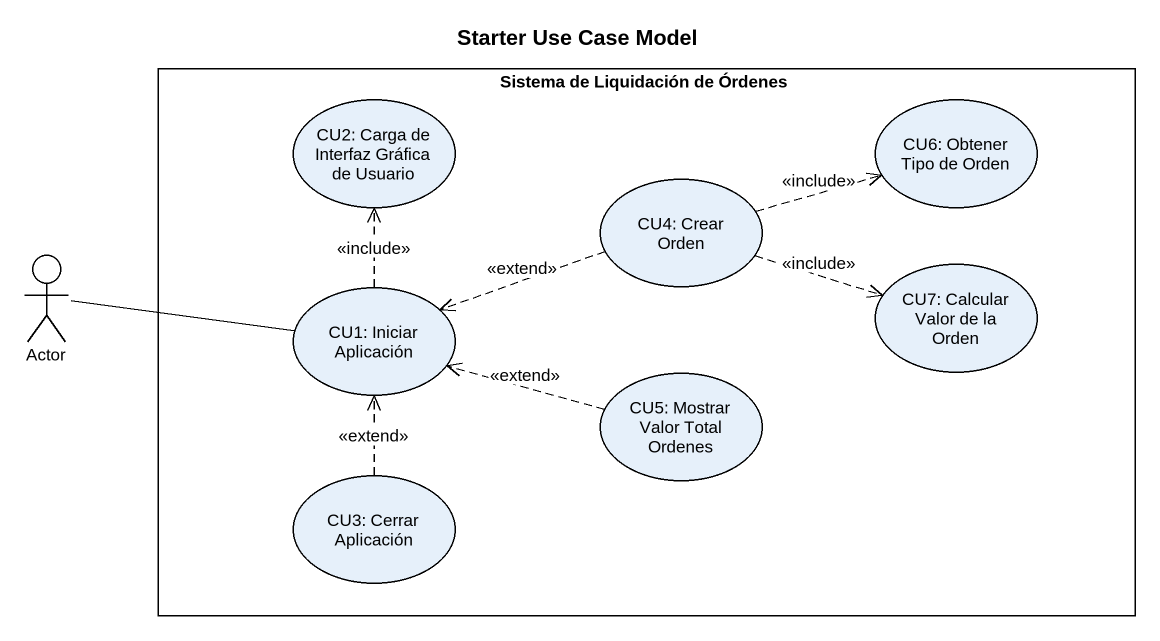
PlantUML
@startuml
title Starter Use Case Model
rectangle "Sistema de Liquidación de Órdenes" as Sistema_de_Liquidación_de {
  usecase "CU2: Carga de Interfaz Gráfica de Usuario" as CU2_Carga_de_Interfaz
  usecase "CU6: Obtener Tipo de Orden" as CU6_Obtener_Tipo_de_Orden
  usecase "CU4: Crear Orden" as CU4_Crear_Orden
  usecase "CU7: Calcular Valor de la Orden" as CU7_Calcular_Valor_de_la
  usecase "CU1: Iniciar Aplicación" as CU1_Iniciar_Aplicación
  usecase "CU5: Mostrar Valor Total Ordenes" as CU5_Mostrar_Valor_Total
  usecase "CU3: Cerrar Aplicación" as CU3_Cerrar_Aplicación
}
actor "Actor" as Actor_
CU4_Crear_Orden .right.> CU6_Obtener_Tipo_de_Orden : <<include>>
CU4_Crear_Orden .right.> CU7_Calcular_Valor_de_la : <<include>>
CU4_Crear_Orden .left.> CU1_Iniciar_Aplicación : <<extend>>
Actor_ -right- CU1_Iniciar_Aplicación
CU1_Iniciar_Aplicación .up.> CU2_Carga_de_Interfaz : <<include>>
CU5_Mostrar_Valor_Total .left.> CU1_Iniciar_Aplicación : <<extend>>
CU3_Cerrar_Aplicación .up.> CU1_Iniciar_Aplicación : <<extend>>
@enduml
